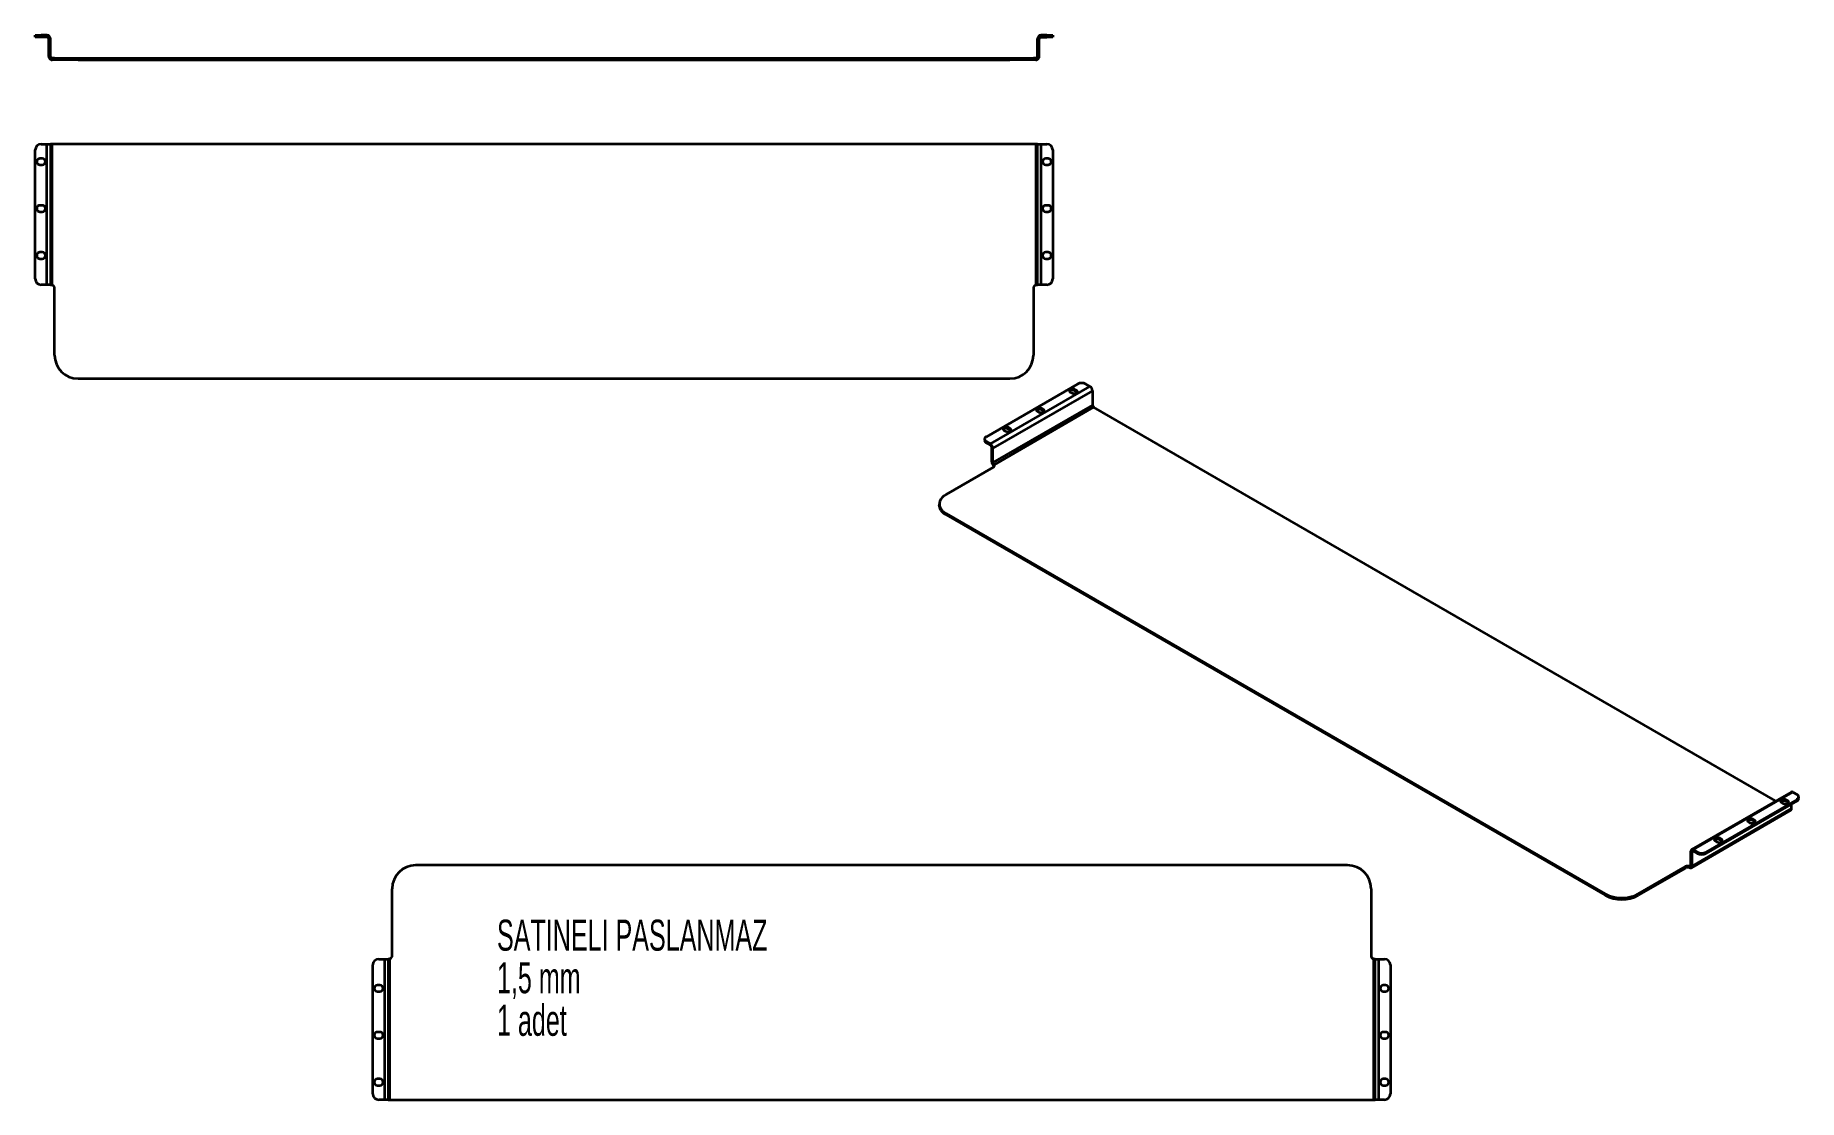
# Model space of a CAD drawing. Header units: millimetres. Extents: x -568 to 936, y -229 to 679.
import ezdxf

# ---------------------------------------------------------------- set-up
doc = ezdxf.new("R2010")
doc.units = ezdxf.units.MM
doc.styles.add('SLDTEXTSTYLE0', font='TXT', dxfattribs={"width": 0.605})

msp = doc.modelspace()

# ---------------------------------------------------------------- linework, layer by layer
at = {"color": 7, "linetype": 'Continuous', "lineweight": 35}
for p, q in [((-568.5, 677.6), (-568.5, 679.1)), ((-568.5, 679.1), (-563.5, 679.1)), ((-563.5, 677.6), (-568.5, 677.6)), ((-563.5, 679.1), (-563.5, 677.6)), ((-558.5, 679.1), (-563.5, 679.1)), ((-558.5, 677.6), (-563.5, 677.6)), ((294.5, 679.1), (289.5, 679.1)), ((289.5, 677.6), (294.5, 677.6)), ((294.5, 677.6), (294.5, 679.1)), ((294.5, 679.1), (299.5, 679.1)), ((299.5, 677.6), (294.5, 677.6)), ((299.5, 679.1), (299.5, 677.6)), ((-557, 661.1), (-557, 676.1)), ((-555.5, 661.1), (-555.5, 676.1)), ((286.5, 661.1), (286.5, 676.1)), ((288, 661.1), (288, 676.1)), ((-555, 658.3), (-555, 660)), ((-552, 659.6), (-554, 659.6)), ((-552, 658.1), (-554, 658.1)), ((-552, 658.1), (-552, 659.6)), ((-552, 659.6), (-532, 659.6)), ((-532, 658.1), (-552, 658.1)), ((-532, 659.6), (-532, 658.1)), ((-532, 659.6), (263, 659.6)), ((-532, 658.1), (263, 658.1)), ((263, 658.1), (263, 659.6)), ((263, 659.6), (283, 659.6)), ((283, 658.1), (263, 658.1)), ((283, 659.6), (283, 658.1)), ((285, 659.6), (283, 659.6)), ((285, 658.1), (283, 658.1)), ((286, 658.3), (286, 660)), ((-568.5, 471.3), (-568.5, 581.3)), ((-562.5, 574), (-564.5, 574)), ((-563.5, 586.3), (-558.5, 586.3)), ((-558.5, 466.3), (-558.5, 586.3)), ((-558.5, 586.3), (-555.5, 586.3)), ((-555.5, 586.3), (-555.5, 466.3)), ((-554, 586.3), (-555.5, 586.3)), ((-554, 466.1), (-554, 586.3)), ((285, 586.3), (-554, 586.3)), ((286.5, 586.3), (285, 586.3)), ((285, 586.3), (285, 466.1)), ((286.5, 466.3), (286.5, 586.3)), ((286.5, 586.3), (289.5, 586.3)), ((289.5, 466.3), (289.5, 586.3)), ((289.5, 586.3), (294.5, 586.3)), ((295.5, 574), (293.5, 574)), ((299.5, 581.3), (299.5, 471.3)), ((-564.5, 568.5), (-562.5, 568.5)), ((293.5, 568.5), (295.5, 568.5)), ((-562.5, 534), (-564.5, 534)), ((-564.5, 528.5), (-562.5, 528.5)), ((295.5, 534), (293.5, 534)), ((293.5, 528.5), (295.5, 528.5)), ((-562.5, 494), (-564.5, 494)), ((-564.5, 488.5), (-562.5, 488.5)), ((295.5, 494), (293.5, 494)), ((293.5, 488.5), (295.5, 488.5)), ((-558.5, 466.3), (-563.5, 466.3)), ((-555.5, 466.3), (-558.5, 466.3)), ((-555.5, 466.3), (-555, 466.3)), ((-552, 406.3), (-552, 463.3)), ((283, 463.3), (283, 406.3)), ((286, 466.3), (286.5, 466.3)), ((289.5, 466.3), (286.5, 466.3)), ((294.5, 466.3), (289.5, 466.3)), ((-532, 386.3), (263, 386.3)), ((242.9, 336.7), (320.6, 381.6)), ((246.4, 330.6), (331.2, 379.6)), ((319.8, 376.2), (318.3, 377)), ((318.3, 375.8), (318.3, 377)), ((319.8, 375), (319.8, 376.2)), ((327.7, 381.6), (331.2, 379.6)), ((333.4, 375.9), (248.5, 326.9)), ((333.4, 363.7), (248.5, 314.7)), ((249.5, 312.8), (334.4, 361.8)), ((314.5, 374.8), (315.9, 374)), ((319.8, 375), (318.3, 375.8)), ((320.4, 374.5), (319.8, 375)), ((333.4, 375.9), (333.4, 363.7)), ((916.2, 26), (334.4, 361.8)), ((286.2, 358.5), (287.6, 357.7)), ((291.5, 359.9), (290.1, 360.7)), ((290.1, 359.5), (290.1, 360.7)), ((291.5, 358.7), (290.1, 359.5)), ((291.5, 358.7), (291.5, 359.9)), ((292.1, 358.2), (291.5, 358.7)), ((241.4, 334.7), (241.4, 333.5)), ((242.9, 332.7), (242.9, 331.4)), ((246.4, 330.6), (242.9, 332.7)), ((246.4, 329.4), (242.9, 331.4)), ((257.9, 342.1), (259.3, 341.3)), ((263.2, 343.6), (261.8, 344.4)), ((261.8, 343.2), (261.8, 344.4)), ((263.2, 342.3), (261.8, 343.2)), ((263.2, 342.3), (263.2, 343.6)), ((263.8, 341.8), (263.2, 342.3)), ((247.5, 315.3), (247.5, 327.5)), ((248.5, 314.7), (248.5, 326.9)), ((208.6, 287.5), (248.9, 310.8)), ((248.9, 312.2), (248.9, 313.6)), ((249.6, 311.4), (249.5, 311.6)), ((202.7, 279.4), (202.7, 278.2)), ((208.6, 271.2), (770.7, -53.3)), ((208.6, 271.2), (208.6, 270)), ((208.6, 270), (770.7, -54.5)), ((929.4, 33.6), (844.5, -15.4)), ((846, -15.5), (930.9, 33.4)), ((930.9, 33.4), (934.4, 31.4)), ((844.3, -31), (929.2, 18)), ((845, -29.6), (929.8, 19.4)), ((934.4, 27.3), (856.6, -17.6)), ((934.4, 26.1), (856.6, -18.8)), ((921.2, 24.6), (922.6, 23.7)), ((926.5, 26), (925, 26.8)), ((925, 25.6), (925, 26.8)), ((926.5, 24.8), (925, 25.6)), ((926.5, 24.8), (926.5, 26)), ((927, 24.3), (926.5, 24.8)), ((929.8, 19.4), (929.8, 23.4)), ((934.4, 26.1), (934.4, 27.3)), ((935.9, 28.1), (935.9, 29.4)), ((892.9, 8.2), (894.3, 7.4)), ((898.2, 9.7), (896.8, 10.5)), ((896.8, 9.3), (896.8, 10.5)), ((898.2, 8.4), (896.8, 9.3)), ((898.2, 8.4), (898.2, 9.7)), ((898.8, 7.9), (898.2, 8.4)), ((864.6, -8.1), (866, -8.9)), ((869.9, -6.7), (868.5, -5.9)), ((868.5, -7.1), (868.5, -5.9)), ((869.9, -7.9), (868.5, -7.1)), ((869.9, -7.9), (869.9, -6.7)), ((870.5, -8.4), (869.9, -7.9)), ((551, -28.9), (-244, -28.9)), ((839.3, -30), (799, -53.3)), ((839.3, -31.3), (839.3, -30)), ((843.9, -29), (842.7, -29.7)), ((843.5, -31.1), (843.5, -29.7)), ((843.9, -29), (843.9, -16.8)), ((845, -17.4), (846, -16.8)), ((845, -29.6), (845, -17.4)), ((849.6, -17.6), (846, -15.5)), ((846, -16.8), (849.6, -18.8)), ((849.6, -18.8), (849.6, -17.6)), ((856.6, -17.6), (856.6, -18.8)), ((839.3, -31.3), (799, -54.5)), ((-264, -105.9), (-264, -48.9)), ((571, -48.9), (571, -105.9)), ((770.7, -54.5), (770.7, -53.3)), ((799, -53.3), (799, -54.5)), ((-280.5, -223.9), (-280.5, -113.9)), ((-275.5, -108.9), (-270.5, -108.9)), ((-270.5, -108.9), (-270.5, -228.9)), ((-270.5, -108.9), (-267.5, -108.9)), ((-267.5, -108.9), (-267.5, -228.9)), ((-267, -108.9), (-267.5, -108.9)), ((-266, -228.9), (-266, -108.7)), ((573, -108.7), (573, -228.9)), ((574.5, -108.9), (574, -108.9)), ((574.5, -228.9), (574.5, -108.9)), ((574.5, -108.9), (577.5, -108.9)), ((577.5, -108.9), (577.5, -228.9)), ((577.5, -108.9), (582.5, -108.9)), ((587.5, -113.9), (587.5, -223.9)), ((-274.5, -131.2), (-276.5, -131.2)), ((583.5, -131.2), (581.5, -131.2)), ((-276.5, -136.7), (-274.5, -136.7)), ((581.5, -136.7), (583.5, -136.7)), ((-274.5, -171.2), (-276.5, -171.2)), ((-276.5, -176.7), (-274.5, -176.7)), ((583.5, -171.2), (581.5, -171.2)), ((581.5, -176.7), (583.5, -176.7)), ((-274.5, -211.2), (-276.5, -211.2)), ((-276.5, -216.7), (-274.5, -216.7)), ((583.5, -211.2), (581.5, -211.2)), ((581.5, -216.7), (583.5, -216.7)), ((-270.5, -228.9), (-275.5, -228.9)), ((-267.5, -228.9), (-270.5, -228.9)), ((-267.5, -228.9), (-266, -228.9)), ((-266, -228.9), (573, -228.9)), ((573, -228.9), (574.5, -228.9)), ((577.5, -228.9), (574.5, -228.9)), ((582.5, -228.9), (577.5, -228.9))]:
    msp.add_line(p, q, dxfattribs=at)
at = {"color": 7, "linetype": 'Continuous', "lineweight": 35, "flags": 128}
for points in [[(318.3, 377), (317.5, 377.4), (316.4, 377.5), (315.3, 377.4), (314.5, 377), (313.9, 376.5), (313.7, 375.9), (313.9, 375.3), (314.5, 374.8)], [(315.9, 374), (316.8, 373.6), (317.8, 373.5), (318.9, 373.6), (319.8, 374), (320.4, 374.5), (320.6, 375.1), (320.4, 375.7), (319.8, 376.2)], [(290.1, 360.7), (289.2, 361.1), (288.1, 361.2), (287.1, 361.1), (286.2, 360.7), (285.6, 360.2), (285.4, 359.6), (285.6, 359), (286.2, 358.5)], [(287.6, 357.7), (288.5, 357.3), (289.5, 357.2), (290.6, 357.3), (291.5, 357.7), (292.1, 358.2), (292.3, 358.8), (292.1, 359.4), (291.5, 359.9)], [(261.8, 344.4), (260.9, 344.7), (259.8, 344.9), (258.8, 344.7), (257.9, 344.4), (257.3, 343.9), (257.1, 343.3), (257.3, 342.7), (257.9, 342.1)], [(259.3, 341.3), (260.2, 341), (261.2, 340.9), (262.3, 341), (263.2, 341.3), (263.8, 341.8), (264, 342.4), (263.8, 343.1), (263.2, 343.6)], [(248.9, 310.8), (249.2, 311), (249.4, 311.2), (249.6, 311.5), (249.7, 311.7), (249.8, 312), (249.7, 312.3), (249.6, 312.5), (249.5, 312.8)], [(208.6, 287.5), (206.7, 286.3), (205.2, 284.9), (204, 283.4), (203.2, 281.8), (202.8, 280.2), (202.8, 278.6), (203.2, 276.9), (204, 275.3), (205.2, 273.8), (206.7, 272.5), (208.6, 271.2)], [(208.6, 270), (206.7, 271.2), (205.2, 272.6), (204, 274.1), (203.2, 275.7), (202.8, 277.3), (202.7, 278.2)], [(925, 26.8), (924.2, 27.1), (923.1, 27.3), (922, 27.1), (921.2, 26.8), (920.6, 26.3), (920.3, 25.7), (920.6, 25.1), (921.2, 24.6)], [(922.6, 23.7), (923.5, 23.4), (924.5, 23.3), (925.6, 23.4), (926.5, 23.7), (927.1, 24.3), (927.3, 24.9), (927.1, 25.5), (926.5, 26)], [(896.8, 10.5), (895.9, 10.8), (894.8, 10.9), (893.8, 10.8), (892.9, 10.5), (892.3, 10), (892.1, 9.4), (892.3, 8.7), (892.9, 8.2)], [(894.3, 7.4), (895.2, 7.1), (896.2, 6.9), (897.3, 7.1), (898.2, 7.4), (898.8, 7.9), (899, 8.5), (898.8, 9.1), (898.2, 9.7)], [(868.5, -5.9), (867.6, -5.5), (866.5, -5.4), (865.5, -5.5), (864.6, -5.9), (864, -6.4), (863.8, -7), (864, -7.6), (864.6, -8.1)], [(866, -8.9), (866.9, -9.3), (867.9, -9.4), (869, -9.3), (869.9, -8.9), (870.5, -8.4), (870.7, -7.8), (870.5, -7.2), (869.9, -6.7)], [(843.5, -31.1), (843.8, -31.1), (844.1, -31.1), (844.4, -31), (844.6, -30.8), (844.7, -30.6), (844.9, -30.3), (844.9, -30), (845, -29.6)]]:
    msp.add_lwpolyline(points, dxfattribs=at)
at = {"color": 7, "linetype": 'Continuous', "lineweight": 35}
for centre, radius, start, end in [((-558.5, 676.1), 3, 360, 90), ((-558.5, 676.1), 1.5, 360, 90), ((289.5, 676.1), 3, 90, 180), ((289.5, 676.1), 1.5, 90, 180), ((-554, 661.1), 3, 180, 250.5288), ((-554, 661.1), 1.5, 180, 228.1897), ((285, 661.1), 1.5, 311.8103, 0), ((285, 661.1), 3, 289.4712, 0), ((-563.5, 581.3), 5, 90, 180), ((-564.5, 571.3), 2.75, 90, 270), ((-562.5, 571.3), 2.75, 270, 90), ((293.5, 571.3), 2.75, 90, 270), ((294.5, 581.3), 5, 0, 90), ((295.5, 571.3), 2.75, 270, 90), ((-564.5, 531.3), 2.75, 90, 270), ((-562.5, 531.3), 2.75, 270, 90), ((293.5, 531.3), 2.75, 90, 270), ((295.5, 531.3), 2.75, 270, 90), ((-564.5, 491.3), 2.75, 90, 270), ((-562.5, 491.3), 2.75, 270, 90), ((293.5, 491.3), 2.75, 90, 270), ((295.5, 491.3), 2.75, 270, 90), ((-563.5, 471.3), 5, 180, 270), ((294.5, 471.3), 5, 270, 0), ((-555, 463.3), 3, 0, 70.5288), ((286, 463.3), 3, 109.4712, 180), ((-532, 406.3), 20, 180, 270), ((263, 406.3), 20, 270, 0), ((316.4, 372.6), 3.74, 59.4227, 133.5654), ((324.2, 374.8), 7.69, 62.6097, 117.3903), ((328.8, 375.7), 4.61, 2.6055, 57.3945), ((335.7, 363.8), 2.31, 182.6055, 237.3945), ((288.2, 356.3), 3.74, 59.4227, 133.5654), ((243.9, 333.7), 2.51, 185.6948, 245.6253), ((243.6, 334.7), 2.18, 110.7834, 249.2166), ((259.9, 339.9), 3.74, 59.4227, 133.5654), ((243.9, 326.7), 4.61, 2.6055, 57.3945), ((245.2, 327.4), 2.31, 2.6055, 57.3945), ((252.1, 315.5), 4.69, 182.9005, 225.7848), ((250.7, 314.8), 2.2, 182.1232, 213.0034), ((930, 32.2), 1.51, 54.3824, 114.3071), ((933.6, 29.4), 2.18, 290.7834, 69.2166), ((923.1, 22.4), 3.74, 59.4227, 133.5654), ((928.4, 19.2), 1.44, 304.0564, 7.2558), ((933.4, 28.4), 2.51, 294.3747, 354.3052), ((894.9, 6), 3.74, 59.4227, 133.5654), ((866.6, -10.3), 3.74, 59.4227, 133.5654), ((-244, -48.9), 20, 90, 180), ((551, -48.9), 20, 0, 90), ((841.4, -34.2), 4.69, 74.2173, 117.0958), ((843.2, -29.1), 0.728, 300.5531, 6.4275), ((845.2, -16.6), 1.31, 50.7967, 189.214), ((845.6, -17.3), 0.655, 50.7967, 189.214), ((853.1, -10.8), 7.69, 242.6097, 297.3903), ((853.1, -12), 7.69, 242.6097, 297.3903), ((841.4, -35.4), 4.69, 74.2173, 117.0958), ((784.9, -26.2), 30.6, 242.4914, 297.5086), ((784.9, -27.4), 30.6, 242.4914, 297.5086), ((-275.5, -113.9), 5, 90, 180), ((-267, -105.9), 3, 289.4712, 0), ((574, -105.9), 3, 180, 250.5288), ((582.5, -113.9), 5, 0, 90), ((-276.5, -133.9), 2.75, 90, 270), ((-274.5, -133.9), 2.75, 270, 90), ((581.5, -133.9), 2.75, 90, 270), ((583.5, -133.9), 2.75, 270, 90), ((-276.5, -173.9), 2.75, 90, 270), ((-274.5, -173.9), 2.75, 270, 90), ((581.5, -173.9), 2.75, 90, 270), ((583.5, -173.9), 2.75, 270, 90), ((-275.5, -223.9), 5, 180, 270), ((-276.5, -213.9), 2.75, 90, 270), ((-274.5, -213.9), 2.75, 270, 90), ((581.5, -213.9), 2.75, 90, 270), ((582.5, -223.9), 5, 270, 0), ((583.5, -213.9), 2.75, 270, 90)]:
    msp.add_arc(centre, radius, start, end, dxfattribs=at)
for points, knots in [([(-555, 660), (-554.8, 659.9), (-554.7, 659.8), (-554.3, 659.7), (-554.2, 659.6), (-554, 659.6)], [0, 0, 0, 0, 0.5, 0.5, 1, 1, 1, 1]), ([(-555, 658.3), (-554.8, 658.2), (-554.6, 658.2), (-554.3, 658.1), (-554.1, 658.1), (-554, 658.1)], [0, 0, 0, 0, 0.5, 0.5, 1, 1, 1, 1]), ([(285, 659.6), (285.1, 659.6), (285.2, 659.6), (285.4, 659.7), (285.5, 659.7), (285.7, 659.8), (285.9, 659.9), (286, 660)], [0, 0, 0, 0, 0.25, 0.25, 0.5, 0.5, 1, 1, 1, 1]), ([(285, 658.1), (285.2, 658.1), (285.4, 658.1), (285.7, 658.2), (285.9, 658.2), (286, 658.3)], [0, 0, 0, 0, 0.5, 0.5, 1, 1, 1, 1]), ([(-555, 466.3), (-554.8, 466.3), (-554.7, 466.3), (-554.3, 466.2), (-554.2, 466.2), (-554, 466.1)], [0, 0, 0, 0, 0.5, 0.5, 1, 1, 1, 1]), ([(285, 466.1), (285.1, 466.2), (285.2, 466.2), (285.4, 466.2), (285.5, 466.2), (285.7, 466.3), (285.9, 466.3), (286, 466.3)], [0, 0, 0, 0, 0.25, 0.25, 0.5, 0.5, 1, 1, 1, 1]), ([(248.9, 313.6), (249, 313.4), (249.1, 313.3), (249.3, 313), (249.4, 312.9), (249.5, 312.8)], [0, 0, 0, 0, 0.5, 0.5, 1, 1, 1, 1]), ([(248.9, 312.2), (249, 312.1), (249.1, 312), (249.3, 311.7), (249.4, 311.6), (249.5, 311.6)], [0, 0, 0, 0, 0.5, 0.5, 1, 1, 1, 1]), ([(842.7, -29.7), (842.8, -29.7), (842.9, -29.7), (843, -29.8), (843.1, -29.8), (843.3, -29.8), (843.4, -29.8), (843.5, -29.7)], [0, 0, 0, 0, 0.25, 0.25, 0.5, 0.5, 1, 1, 1, 1]), ([(842.7, -30.9), (842.9, -31), (843, -31), (843.3, -31.1), (843.4, -31.1), (843.5, -31.1)], [0, 0, 0, 0, 0.5, 0.5, 1, 1, 1, 1]), ([(-266, -108.7), (-266, -108.8), (-266.1, -108.8), (-266.3, -108.8), (-266.4, -108.9), (-266.7, -108.9), (-266.8, -108.9), (-267, -108.9)], [0, 0, 0, 0, 0.25, 0.25, 0.5, 0.5, 1, 1, 1, 1]), ([(574, -108.9), (573.9, -108.9), (573.7, -108.9), (573.4, -108.8), (573.2, -108.8), (573, -108.7)], [0, 0, 0, 0, 0.5, 0.5, 1, 1, 1, 1])]:
    msp.add_open_spline(points, degree=3, knots=knots, dxfattribs=at)

# ---------------------------------------------------------------- texts
at = {"color": 7, "linetype": 'Continuous', "lineweight": 0, "attachment_point": 1, "style": 'SLDTEXTSTYLE0'}
for s, insert, char_height in [('SATINELI PASLANMAZ', (-174.6, -75.3), 26.458), ('1,5 mm', (-174.6, -111.6), 26.46), ('1 adet', (-174.6, -147.9), 26.46)]:
    msp.add_mtext(s, dxfattribs=dict(at, insert=insert, char_height=char_height))

doc.saveas('drawing.dxf')
